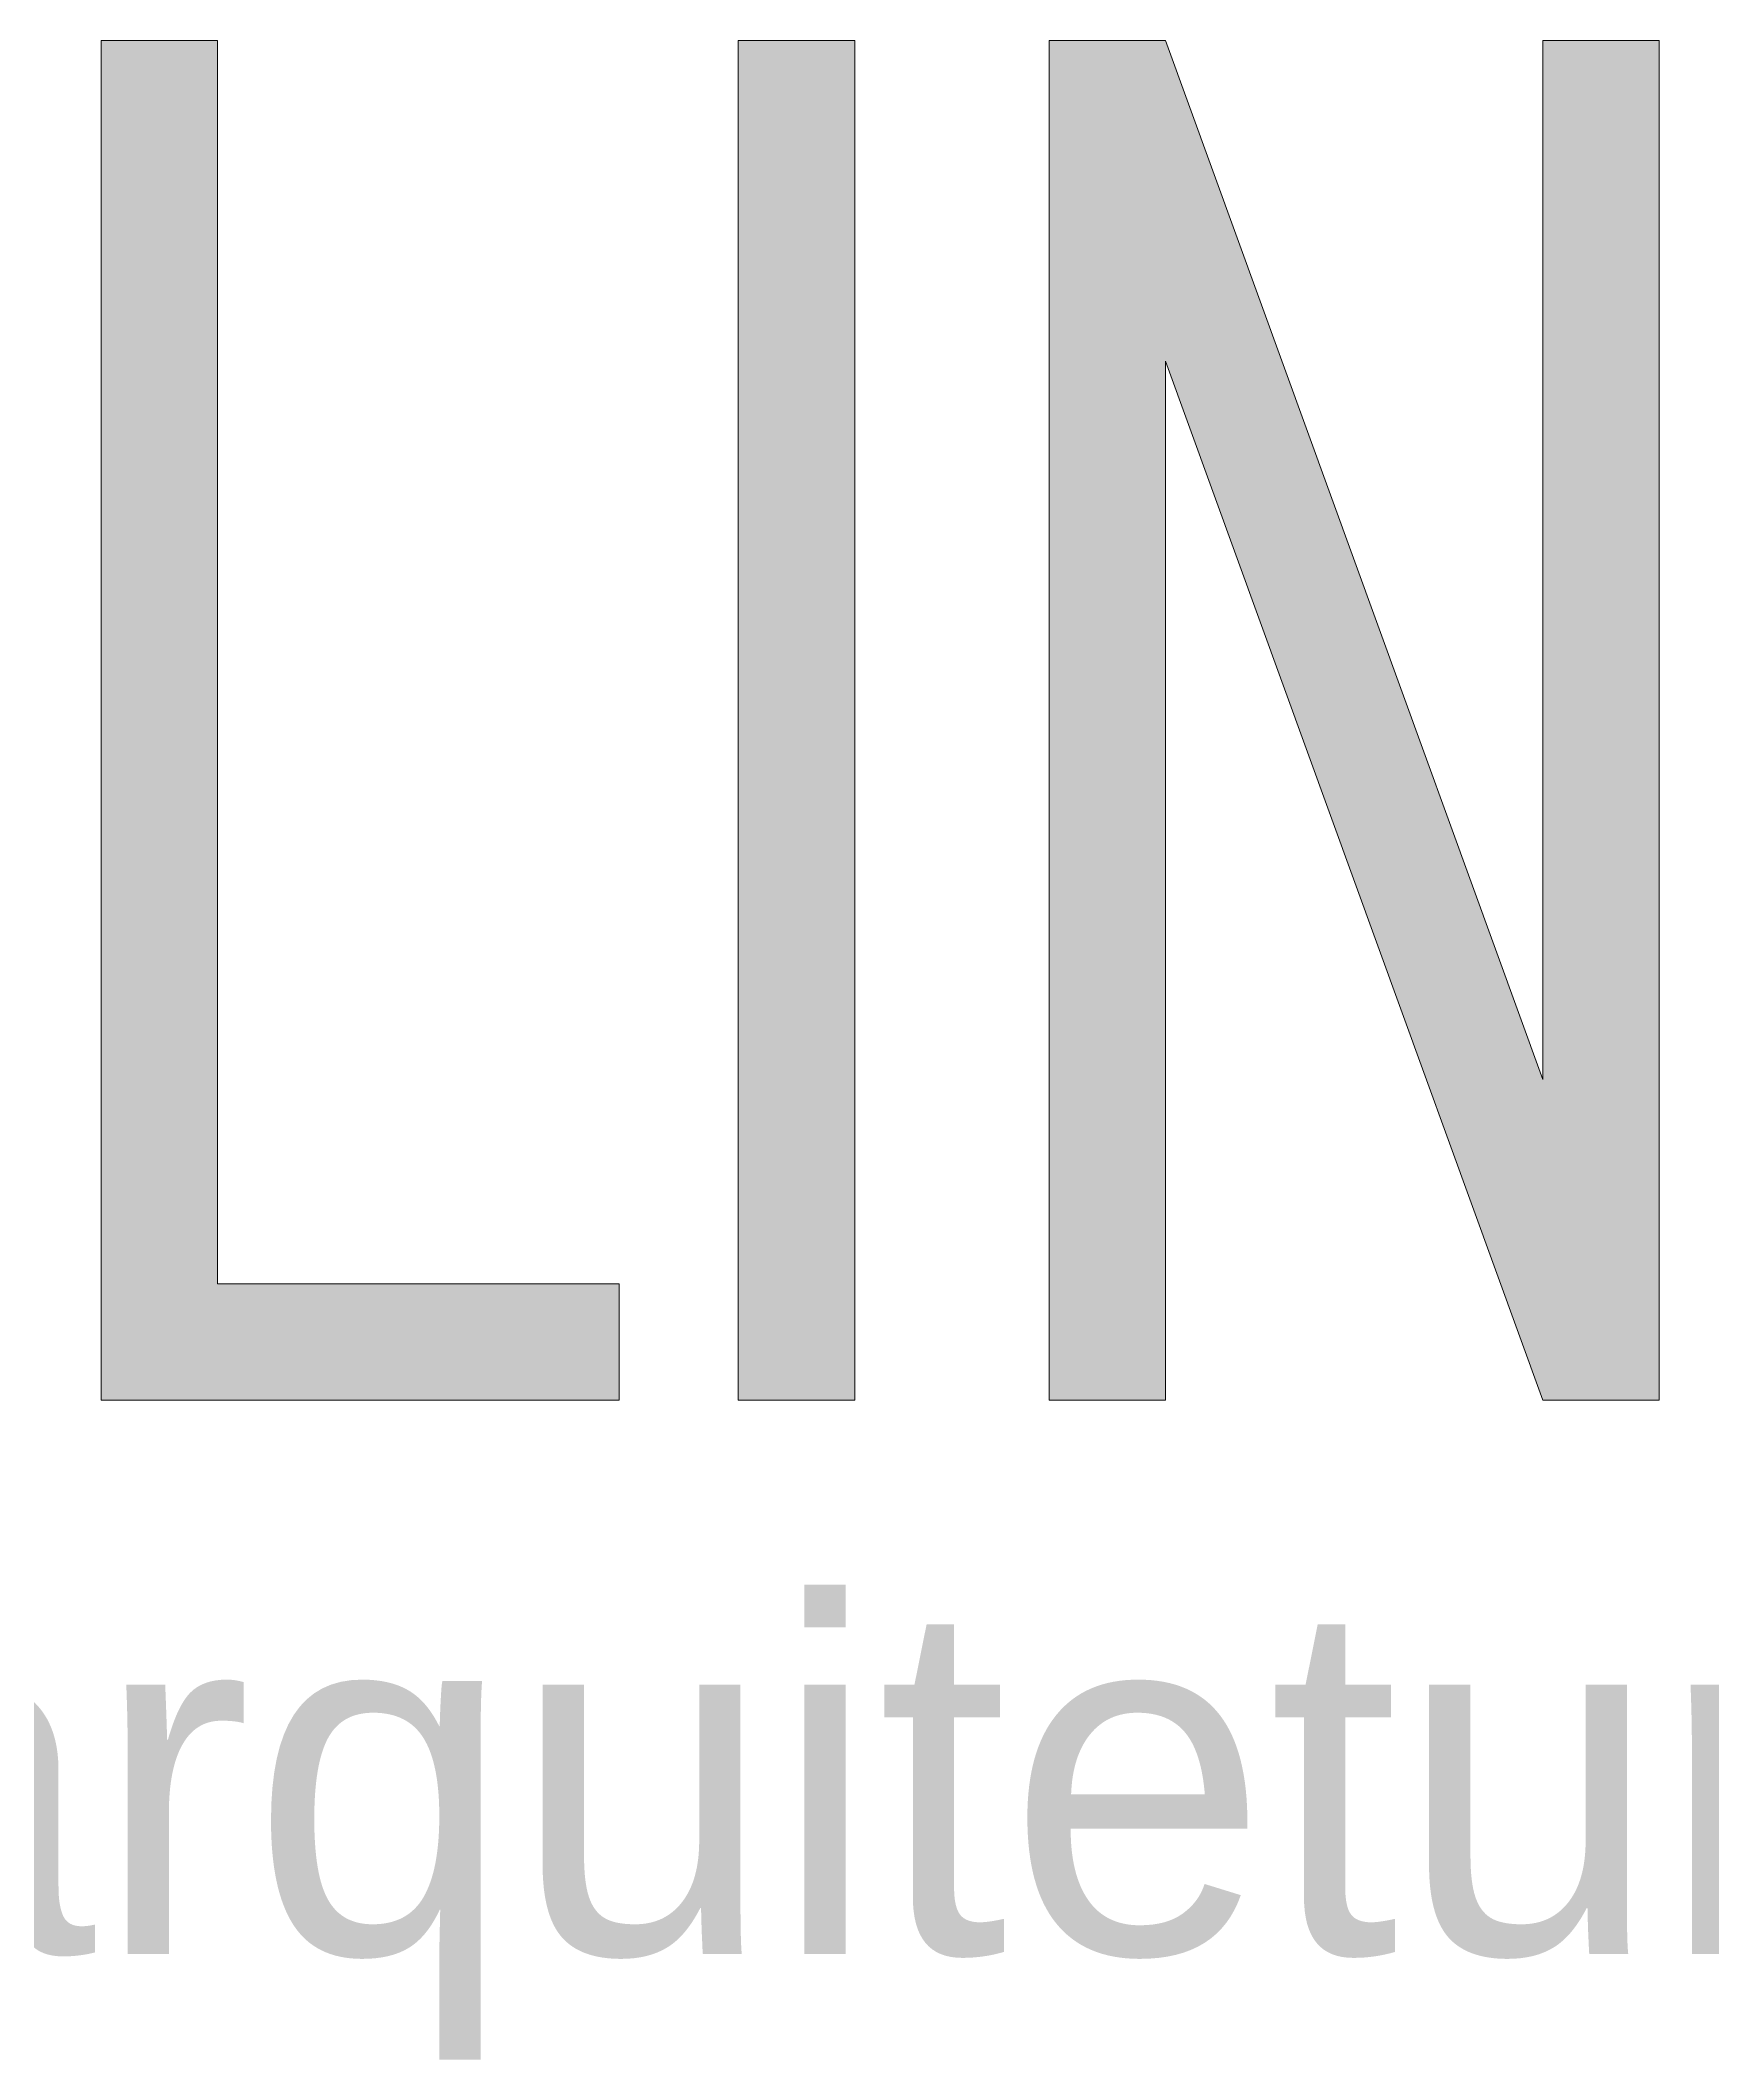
# Model space of a CAD drawing. Extents: x 198 to 882, y -171 to -47.
# Drawn here: x 419.7 to 521, y -170.8 to -48.5 of the extents above; entities that cross this region are included whole.
import ezdxf

# ---------------------------------------------------------------- set-up
doc = ezdxf.new("R2010")
doc.units = 0
doc.header["$MEASUREMENT"] = 0
doc.layers.add('Camada 1', color=7, linetype='Continuous', lineweight=0)

# ---------------------------------------------------------------- blocks, each defined once
blk = doc.blocks.new('Block_0')
at = {"layer": 'Camada 1', "true_color": 0x151515, "transparency": 33554687}
h = blk.add_hatch(color=250, dxfattribs=at)
h.dxf.hatch_style = 2
edge = h.paths.add_edge_path()
edge.add_spline(control_points=[(454.75, -123.79), (454.75, -123.79), (454.75, -130.84), (454.75, -130.84), (454.75, -130.84), (423.38, -130.84), (423.38, -130.84), (423.38, -130.84), (423.38, -48.48), (423.38, -48.48), (423.38, -48.48), (430.43, -48.48), (430.43, -48.48), (430.43, -48.48), (430.43, -123.79), (430.43, -123.79), (430.43, -123.79), (454.75, -123.79), (454.75, -123.79)], knot_values=[0, 0, 0, 0, 1, 1, 1, 2, 2, 2, 3, 3, 3, 4, 4, 4, 5, 5, 5, 6, 6, 6, 6], degree=3, periodic=0)
h = blk.add_hatch(color=250, dxfattribs=at)
h.dxf.hatch_style = 2
edge = h.paths.add_edge_path()
edge.add_spline(control_points=[(461.97, -130.84), (461.97, -130.84), (461.97, -48.48), (461.97, -48.48), (461.97, -48.48), (469.02, -48.48), (469.02, -48.48), (469.02, -48.48), (469.02, -130.84), (469.02, -130.84), (469.02, -130.84), (461.97, -130.84), (461.97, -130.84)], knot_values=[0, 0, 0, 0, 1, 1, 1, 2, 2, 2, 3, 3, 3, 4, 4, 4, 4], degree=3, periodic=0)
h = blk.add_hatch(color=250, dxfattribs=at)
h.dxf.hatch_style = 2
h.paths.add_polyline_path([(510.69, -48.48), (510.69, -71.97), (510.69, -82.08), (510.69, -86.42), (510.69, -111.42), (487.85, -48.48), (480.8, -48.48), (480.8, -130.84), (487.85, -130.84), (487.85, -86.42), (487.85, -67.9), (510.69, -130.84), (517.74, -130.84), (517.74, -48.48)])
at = {"layer": 'Camada 1'}
blk.add_lwpolyline([(510.69, -48.48), (510.69, -71.97), (510.69, -82.08), (510.69, -86.42), (510.69, -111.42), (487.85, -48.48), (480.8, -48.48), (480.8, -130.84), (487.85, -130.84), (487.85, -86.42), (487.85, -67.9), (510.69, -130.84), (517.74, -130.84), (517.74, -48.48)], close=True, dxfattribs=at)
for points, knots in [([(454.75, -123.79), (454.75, -123.79), (454.75, -130.84), (454.75, -130.84), (454.75, -130.84), (423.38, -130.84), (423.38, -130.84), (423.38, -130.84), (423.38, -48.48), (423.38, -48.48), (423.38, -48.48), (430.43, -48.48), (430.43, -48.48), (430.43, -48.48), (430.43, -123.79), (430.43, -123.79), (430.43, -123.79), (454.75, -123.79), (454.75, -123.79)], [0, 0, 0, 0, 1, 1, 1, 2, 2, 2, 3, 3, 3, 4, 4, 4, 5, 5, 5, 6, 6, 6, 6]), ([(461.97, -130.84), (461.97, -130.84), (461.97, -48.48), (461.97, -48.48), (461.97, -48.48), (469.02, -48.48), (469.02, -48.48), (469.02, -48.48), (469.02, -130.84), (469.02, -130.84), (469.02, -130.84), (461.97, -130.84), (461.97, -130.84)], [0, 0, 0, 0, 1, 1, 1, 2, 2, 2, 3, 3, 3, 4, 4, 4, 4])]:
    blk.add_open_spline(points, degree=3, knots=knots, dxfattribs=at)
at = {"layer": 'Camada 1', "insert": (407.22, -170.78), "char_height": 0.2, "attachment_point": 7}
blk.add_mtext('\\C250;\\c2105123;\\FManrope Regular|b0|i0|c1;\\H21.240000;\\W1.000000;arquitetura e interiores', dxfattribs=at)

msp = doc.modelspace()

# ---------------------------------------------------------------- block references
at = {"layer": 'Camada 1'}
msp.add_blockref('Block_0', (0, 0), dxfattribs=at)

doc.saveas('drawing.dxf')
